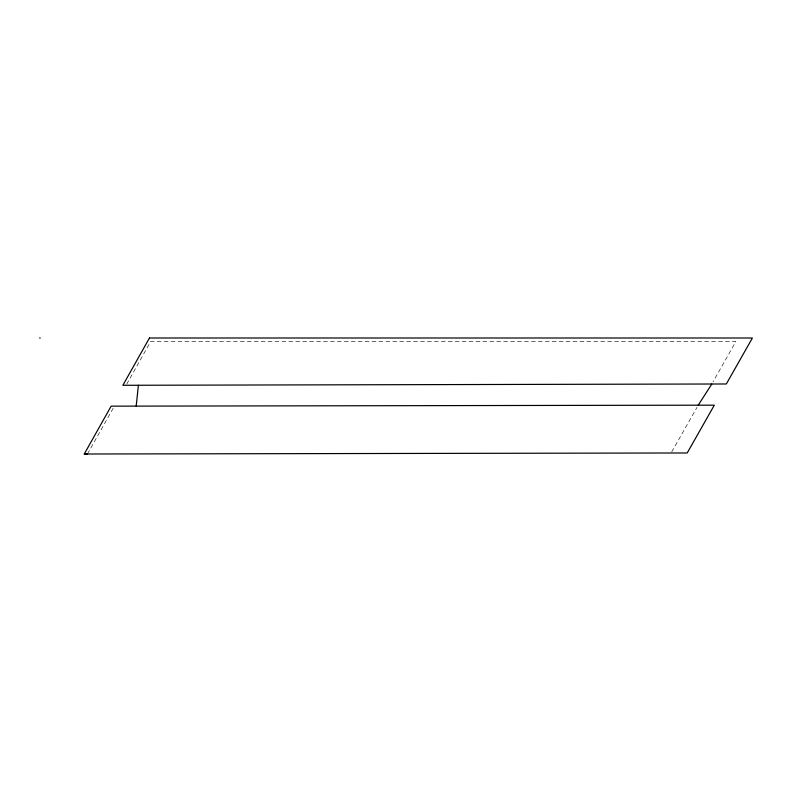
<?xml version="1.0" encoding="UTF-8"?>
<svg xmlns="http://www.w3.org/2000/svg" width="792" height="792" viewBox="0 0 792 792"><rect width="100%" height="100%" fill="white"/><g stroke="black" fill="none" stroke-linecap="round" stroke-linejoin="round"><path stroke-width="0.59" stroke-dasharray="3.96 2.97" d="M87.457 454.004L113.147 408.286M126.671 384.219L150.619 341.609L735.847 341.609L713.008 381.892M671.715 451.935L697.01 407.326"/><path stroke-width="1.19" d="M136.194 406.118L138.392 385.258M84.259 454.004L111.147 406.157L714.315 405.167L687.208 452.975L84.259 454.004L87.457 454.004M698.217 405.197L711.81 384.011M39.6 337.996L40.253 337.996M149.46 337.996L122.879 385.288L726.323 383.981L752.4 337.996L149.46 337.996"/></g></svg>
